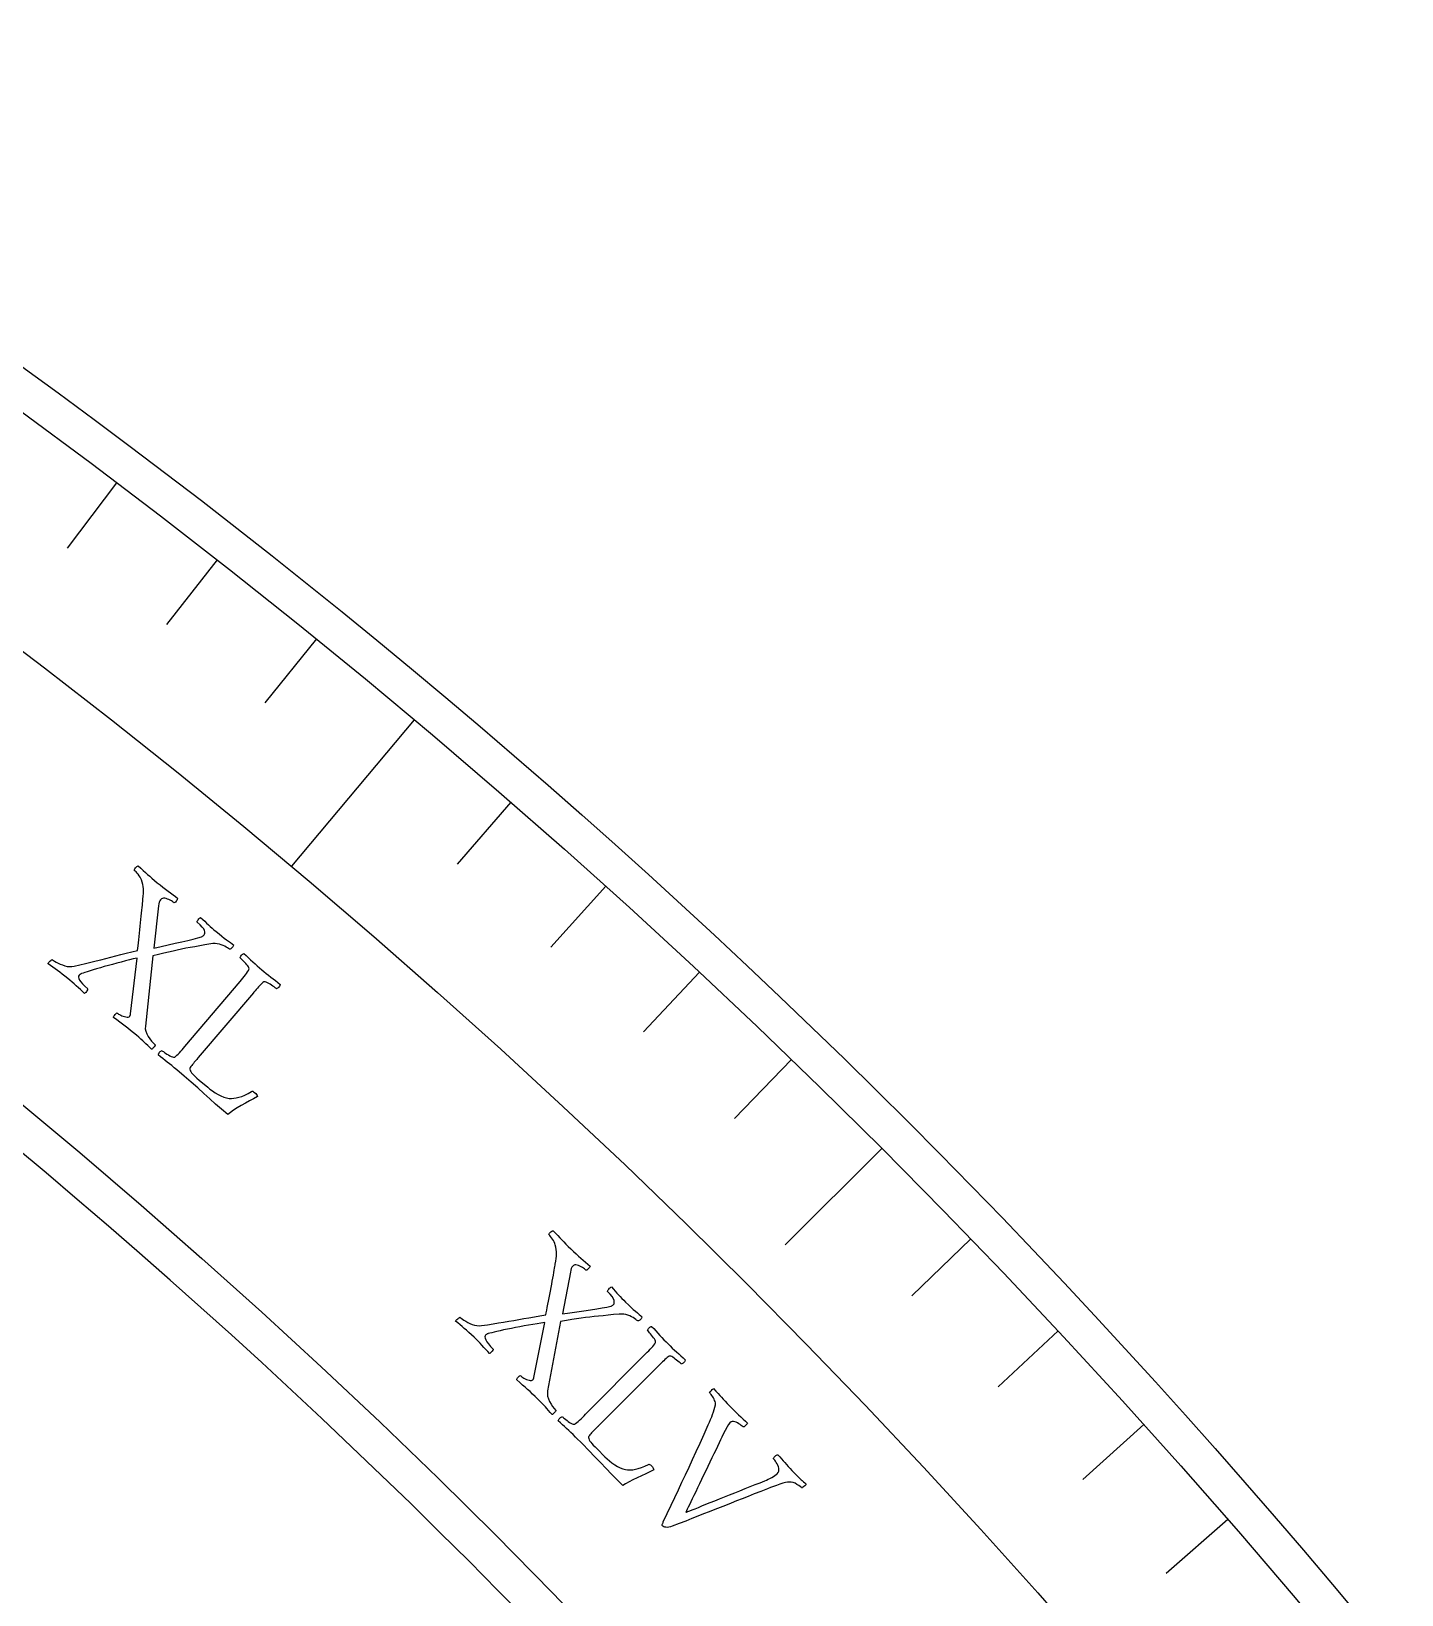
# Model space of a CAD drawing. Header units: millimetres. Extents: x -76 to 76, y -76 to 98.
# Drawn here: x 44.62 to 58.87, y 48.82 to 65.08 of the extents above; entities that cross this region are included whole.
import ezdxf

# ---------------------------------------------------------------- set-up
doc = ezdxf.new("R2010")
doc.units = ezdxf.units.MM
for name, color, linetype in [('CUT_INNER', 6, 'Continuous'), ('CUT_OUTER', 1, 'Continuous'), ('ENGRAVE', 7, 'Continuous'), ('ENGRAVE_FINE', 8, 'Continuous'), ('TEXT', 5, 'Continuous')]:
    doc.layers.add(name, color=color, linetype=linetype)

msp = doc.modelspace()

# ---------------------------------------------------------------- linework, layer by layer
at = {"layer": 'CUT_INNER'}
msp.add_lwpolyline([(49.7719, 48.5651), (49.473, 48.8696), (49.1722, 49.1722), (48.8696, 49.473), (48.5651, 49.7719), (48.2588, 50.069), (47.9506, 50.3641), (47.6407, 50.6574), (47.329, 50.9488), (47.0155, 51.2382), (46.7002, 51.5257), (46.3832, 51.8113), (46.0644, 52.0949), (45.7439, 52.3766), (45.4216, 52.6563), (45.0977, 52.934), (44.772, 53.2097), (44.4447, 53.4834)], dxfattribs=at)
at = {"layer": 'CUT_OUTER'}
msp.add_lwpolyline([(44.5206, 61.5947), (44.8977, 61.3204), (45.2731, 61.0438), (45.6469, 60.7648), (46.0188, 60.4836), (46.3891, 60.2001), (46.7576, 59.9143), (47.1243, 59.6263), (47.4893, 59.336), (47.8525, 59.0435), (48.2139, 58.7488), (48.5735, 58.4519), (48.9312, 58.1527), (49.2871, 57.8514), (49.6411, 57.5479), (49.9933, 57.2422), (50.3436, 56.9344), (50.692, 56.6244), (51.0385, 56.3123), (51.383, 55.9981), (51.7257, 55.6817), (52.0664, 55.3633), (52.4051, 55.0428), (52.7418, 54.7202), (53.0766, 54.3955), (53.4094, 54.0688), (53.7401, 53.7401), (54.0688, 53.4094), (54.3955, 53.0766), (54.7202, 52.7418), (55.0428, 52.4051), (55.3633, 52.0664), (55.6817, 51.7257), (55.9981, 51.383), (56.3123, 51.0385), (56.6244, 50.692), (56.9344, 50.3436), (57.2422, 49.9933), (57.5479, 49.6411), (57.8514, 49.2871), (58.1527, 48.9312), (58.4519, 48.5735)], dxfattribs=at)
at = {"layer": 'ENGRAVE'}
for points in [[(48.6027, 57.9225), (47.3238, 56.3983)], [(53.466, 53.466), (52.4611, 52.4611)]]:
    msp.add_lwpolyline(points, dxfattribs=at)
for radius in [75.6124, 73.6227, 69.9276]:
    msp.add_circle((0, 0), radius, dxfattribs=at)
at = {"layer": 'ENGRAVE_FINE'}
for points in [[(45.5047, 60.3867), (44.9915, 59.7057)], [(46.5516, 59.5834), (46.0267, 58.9114)], [(47.5844, 58.7619), (47.0478, 58.0992)], [(49.6062, 57.0654), (49.0468, 56.4218)], [(50.5946, 56.191), (50.024, 55.5573)], [(51.5675, 55.2994), (50.986, 54.6758)], [(52.5248, 54.391), (51.9324, 53.7776)], [(54.391, 52.5248), (53.7776, 51.9324)], [(55.2994, 51.5675), (54.6758, 50.986)], [(56.191, 50.5946), (55.5573, 50.024)], [(57.0654, 49.6062), (56.4218, 49.0468)]]:
    msp.add_lwpolyline(points, dxfattribs=at)
at = {"layer": 'TEXT'}
for points in [[(45.9294, 56.2279), (45.9589, 56.2041), (45.9875, 56.1815), (46.015, 56.1603), (46.0415, 56.1403), (46.0673, 56.1211), (46.0929, 56.1019), (46.1181, 56.0828), (46.1431, 56.0638), (46.1411, 56.0585), (46.1375, 56.0519), (46.132, 56.044), (46.1248, 56.0348), (46.1173, 56.0265), (46.111, 56.0214), (46.1058, 56.0194), (46.1019, 56.0205), (46.0952, 56.0257), (46.0865, 56.0315), (46.076, 56.038), (46.0636, 56.0452), (46.0502, 56.0521), (46.0365, 56.0578), (46.0225, 56.0624), (46.0082, 56.0659), (45.9946, 56.067), (45.9823, 56.0648), (45.9715, 56.0592), (45.962, 56.0502), (45.9552, 56.0394), (45.9498, 56.0252), (45.9457, 56.0074), (45.9428, 55.9862), (45.8947, 55.5467), (45.97, 55.5647), (46.0432, 55.5818), (46.1145, 55.5981), (46.1838, 55.6137), (46.2479, 55.6283), (46.3036, 55.6419), (46.3508, 55.6546), (46.3896, 55.6664), (46.3953, 55.6686), (46.4004, 55.6713), (46.405, 55.6743), (46.409, 55.6779), (46.4125, 55.6812), (46.4151, 55.6839), (46.417, 55.6858), (46.418, 55.687), (46.4217, 55.6939), (46.4233, 55.7034), (46.4227, 55.7153), (46.42, 55.7296), (46.4124, 55.7468), (46.3973, 55.7672), (46.3747, 55.7907), (46.3445, 55.8173), (46.3438, 55.821), (46.3455, 55.8265), (46.3494, 55.8336), (46.3557, 55.8425), (46.3628, 55.8514), (46.3693, 55.8585), (46.3752, 55.8639), (46.3805, 55.8675), (46.4026, 55.8465), (46.4234, 55.8267), (46.4429, 55.8081), (46.4611, 55.7908), (46.4793, 55.7738), (46.4987, 55.7564), (46.5192, 55.7385), (46.5409, 55.72), (46.5713, 55.695), (46.5995, 55.6725), (46.6255, 55.6524), (46.6494, 55.6348), (46.6712, 55.6191), (46.691, 55.6048), (46.7087, 55.5918), (46.7245, 55.5801), (46.7227, 55.575), (46.7196, 55.5689), (46.7152, 55.5619), (46.7094, 55.5539), (46.7029, 55.5464), (46.696, 55.5409), (46.6889, 55.5373), (46.6815, 55.5357), (46.6768, 55.5392), (46.6693, 55.5442), (46.659, 55.5507), (46.6459, 55.5587), (46.6306, 55.567), (46.6137, 55.5746), (46.5951, 55.5816), (46.5749, 55.5878), (46.5534, 55.5925), (46.5313, 55.5948), (46.5084, 55.5948), (46.4848, 55.5925), (46.4256, 55.5817), (46.3705, 55.5716), (46.3193, 55.5624), (46.2722, 55.5539), (46.2272, 55.5456), (46.1823, 55.5368), (46.1376, 55.5275), (46.093, 55.5177), (46.0465, 55.5072), (45.9959, 55.4954), (45.9413, 55.4825), (45.8827, 55.4684), (45.8051, 54.7367), (45.8047, 54.71), (45.8094, 54.6832), (45.8191, 54.6563), (45.8339, 54.6293), (45.8515, 54.6036), (45.8697, 54.5806), (45.8883, 54.5602), (45.9075, 54.5425), (45.9062, 54.5368), (45.903, 54.5303), (45.8979, 54.5229), (45.891, 54.5147), (45.8838, 54.5071), (45.878, 54.5014), (45.8736, 54.4975), (45.8707, 54.4956), (45.8494, 54.5163), (45.8296, 54.5354), (45.8114, 54.5531), (45.7946, 54.5693), (45.7776, 54.5854), (45.7585, 54.6027), (45.7373, 54.6213), (45.714, 54.641), (45.6817, 54.6678), (45.6513, 54.6924), (45.6227, 54.715), (45.596, 54.7354), (45.5691, 54.7557), (45.5399, 54.7776), (45.5086, 54.8011), (45.475, 54.8263), (45.4755, 54.8328), (45.4782, 54.8402), (45.4831, 54.8486), (45.4902, 54.8579), (45.4977, 54.8661), (45.504, 54.8713), (45.5091, 54.8733), (45.513, 54.8721), (45.5189, 54.8677), (45.5268, 54.8627), (45.5368, 54.857), (45.5488, 54.8507), (45.562, 54.8445), (45.5754, 54.8393), (45.5892, 54.835), (45.6032, 54.8317), (45.6164, 54.8302), (45.6275, 54.8312), (45.6367, 54.8347), (45.6438, 54.8408), (45.6451, 54.8427), (45.6464, 54.8452), (45.6477, 54.8482), (45.6488, 54.8518), (45.6498, 54.8556), (45.6504, 54.8591), (45.6507, 54.8625), (45.6506, 54.8656), (45.7186, 55.444), (45.68, 55.4348), (45.6396, 55.4248), (45.5974, 55.414), (45.5534, 55.4025), (45.5087, 55.3906), (45.4647, 55.3788), (45.4212, 55.3669), (45.3783, 55.3551), (45.3371, 55.3436), (45.2986, 55.3324), (45.263, 55.3218), (45.2302, 55.3116), (45.2012, 55.3023), (45.1772, 55.2945), (45.1581, 55.2881), (45.144, 55.2832), (45.1416, 55.2821), (45.1386, 55.2807), (45.1351, 55.2791), (45.131, 55.2773), (45.1268, 55.2751), (45.1228, 55.2723), (45.1191, 55.269), (45.1156, 55.2651), (45.1115, 55.2565), (45.111, 55.2453), (45.1143, 55.2315), (45.1213, 55.2152), (45.1333, 55.1964), (45.1514, 55.1752), (45.1757, 55.1514), (45.2062, 55.1252), (45.2051, 55.1194), (45.2023, 55.1125), (45.1978, 55.1047), (45.1917, 55.0958), (45.1852, 55.0876), (45.1797, 55.0816), (45.1752, 55.0779), (45.1717, 55.0765), (45.1508, 55.0962), (45.1297, 55.1161), (45.1082, 55.1359), (45.0865, 55.1559), (45.0645, 55.1756), (45.0425, 55.1948), (45.0205, 55.2136), (44.9984, 55.2318), (44.9683, 55.2561), (44.9401, 55.2783), (44.914, 55.2982), (44.8898, 55.3161), (44.8664, 55.3329), (44.8425, 55.35), (44.818, 55.3673), (44.7931, 55.3848), (44.7956, 55.3905), (44.7998, 55.3968), (44.8056, 55.4037), (44.813, 55.4111), (44.8205, 55.4179), (44.8265, 55.4231), (44.8309, 55.4266), (44.8338, 55.4284), (44.8391, 55.4247), (44.8484, 55.419), (44.8616, 55.4113), (44.8788, 55.4016), (44.8988, 55.3912), (44.9204, 55.3815), (44.9437, 55.3726), (44.9685, 55.3644), (44.9937, 55.3582), (45.0181, 55.3553), (45.0415, 55.3557), (45.064, 55.3593), (45.1252, 55.3739), (45.1837, 55.3879), (45.2394, 55.4015), (45.2924, 55.4145), (45.3439, 55.4273), (45.3955, 55.4403), (45.4471, 55.4534), (45.4986, 55.4667), (45.5513, 55.4803), (45.6063, 55.4942), (45.6635, 55.5085), (45.723, 55.5231), (45.7261, 55.5467), (45.7293, 55.5732), (45.7326, 55.6026), (45.736, 55.6348), (45.7396, 55.6688), (45.7433, 55.7034), (45.7473, 55.7388), (45.7514, 55.7748), (45.7555, 55.8106), (45.7593, 55.8453), (45.7629, 55.8788), (45.7662, 55.9111), (45.7692, 55.9415), (45.7719, 55.9689), (45.7743, 55.9935), (45.7765, 56.0153), (45.7783, 56.033), (45.7795, 56.0457), (45.7803, 56.0533), (45.7806, 56.0559), (45.784, 56.0869), (45.7858, 56.1154), (45.7861, 56.1414), (45.7849, 56.1648), (45.782, 56.1872), (45.7775, 56.2099), (45.7714, 56.2329), (45.7636, 56.2562), (45.7573, 56.2714), (45.7496, 56.2864), (45.7404, 56.3009), (45.7297, 56.3152), (45.7188, 56.3283), (45.7088, 56.3394), (45.6998, 56.3485), (45.6918, 56.3556), (45.6899, 56.3592), (45.6908, 56.3646), (45.6945, 56.3718), (45.7011, 56.3808), (45.7089, 56.3895), (45.7162, 56.396), (45.723, 56.4), (45.7293, 56.4018), (45.7576, 56.3774), (45.7836, 56.3546), (45.8073, 56.3335), (45.8288, 56.3141), (45.8503, 56.2948), (45.8742, 56.274), (45.9006, 56.2517), (45.9294, 56.2279)], [(46.3549, 54.4088), (46.3533, 54.4069), (46.3514, 54.4047), (46.3492, 54.4021), (46.3466, 54.3991), (46.3399, 54.3912), (46.3323, 54.3823), (46.3237, 54.3722), (46.3142, 54.361), (46.3045, 54.3495), (46.2955, 54.3382), (46.2871, 54.3274), (46.2793, 54.3168), (46.2729, 54.3072), (46.2686, 54.2994), (46.2664, 54.2932), (46.2664, 54.2886), (46.2706, 54.2763), (46.2766, 54.2643), (46.2844, 54.2526), (46.2941, 54.2413), (46.3066, 54.2288), (46.3226, 54.2138), (46.3421, 54.1963), (46.3653, 54.1763), (46.4536, 54.1005), (46.4772, 54.0814), (46.503, 54.0627), (46.531, 54.0442), (46.5613, 54.0261), (46.5919, 54.0102), (46.6212, 53.998), (46.649, 53.9896), (46.6755, 53.9851), (46.6996, 53.9843), (46.7249, 53.986), (46.7514, 53.99), (46.7792, 53.9965), (46.8087, 54.0062), (46.8403, 54.0196), (46.8739, 54.0368), (46.9096, 54.0579), (46.9159, 54.0598), (46.9231, 54.0588), (46.9313, 54.0549), (46.9405, 54.048), (46.9532, 54.0359), (46.9624, 54.0247), (46.9682, 54.0144), (46.9706, 54.005), (46.9308, 53.9823), (46.8896, 53.9591), (46.8471, 53.9354), (46.8032, 53.911), (46.761, 53.8866), (46.7233, 53.8629), (46.6902, 53.8397), (46.6616, 53.8172), (46.5988, 53.872), (46.5364, 53.9269), (46.4746, 53.982), (46.4132, 54.0372), (46.3498, 54.094), (46.282, 54.1538), (46.2098, 54.2165), (46.1331, 54.2821), (46.1063, 54.3046), (46.0806, 54.3256), (46.0561, 54.3451), (46.0327, 54.3631), (46.0098, 54.3806), (45.9868, 54.3988), (45.9636, 54.4176), (45.9402, 54.4371), (45.9407, 54.4433), (45.9431, 54.4499), (45.9475, 54.457), (45.9538, 54.4646), (45.9608, 54.4715), (45.9672, 54.4769), (45.9732, 54.4805), (45.9786, 54.4825), (45.9846, 54.4778), (45.9929, 54.4716), (46.0034, 54.464), (46.0162, 54.455), (46.0303, 54.4456), (46.0444, 54.4371), (46.0587, 54.4293), (46.0731, 54.4222), (46.0862, 54.4168), (46.0969, 54.4139), (46.1049, 54.4135), (46.1104, 54.4156), (46.1222, 54.4236), (46.1344, 54.4336), (46.1471, 54.4457), (46.1603, 54.4597), (46.174, 54.4751), (46.1881, 54.4912), (46.2026, 54.508), (46.2175, 54.5255), (46.7906, 55.2017), (46.8054, 55.2193), (46.8198, 55.2365), (46.8336, 55.2533), (46.8468, 55.2696), (46.8588, 55.2853), (46.8688, 55.3001), (46.8767, 55.314), (46.8827, 55.327), (46.8844, 55.3334), (46.8827, 55.3416), (46.8778, 55.3515), (46.8696, 55.3631), (46.8595, 55.3756), (46.8488, 55.3881), (46.8375, 55.4005), (46.8257, 55.4128), (46.8144, 55.4241), (46.805, 55.4334), (46.7974, 55.4406), (46.7915, 55.4458), (46.7926, 55.4515), (46.7952, 55.4581), (46.7993, 55.4653), (46.805, 55.4734), (46.8114, 55.4809), (46.8177, 55.4864), (46.8238, 55.4898), (46.8299, 55.4913), (46.8538, 55.4697), (46.8774, 55.4481), (46.9006, 55.4266), (46.9236, 55.4052), (46.9464, 55.384), (46.9693, 55.3633), (46.9922, 55.3431), (47.0151, 55.3233), (47.0389, 55.3034), (47.0626, 55.284), (47.0863, 55.2651), (47.1099, 55.2468), (47.1337, 55.2286), (47.1579, 55.2097), (47.1825, 55.1903), (47.2075, 55.1704), (47.2071, 55.1642), (47.2047, 55.1575), (47.2003, 55.1504), (47.1939, 55.1429), (47.1869, 55.136), (47.1803, 55.1308), (47.1743, 55.1271), (47.1689, 55.1252), (47.1628, 55.1301), (47.1544, 55.1365), (47.1438, 55.1443), (47.1308, 55.1535), (47.1167, 55.1632), (47.1028, 55.1722), (47.0891, 55.1805), (47.0755, 55.1882), (47.0629, 55.1942), (47.0523, 55.1975), (47.0436, 55.1981), (47.0369, 55.196), (47.0272, 55.1892), (47.0171, 55.1807), (47.0065, 55.1706), (46.9953, 55.1588), (46.9836, 55.1459), (46.9716, 55.1322), (46.9591, 55.1179), (46.9462, 55.1029), (46.9441, 55.1004), (46.9421, 55.098), (46.94, 55.0956), (46.9379, 55.0932), (46.9359, 55.0907), (46.9338, 55.0883), (46.9317, 55.0859), (46.9297, 55.0835)], [(50.2315, 52.4203), (50.259, 52.3942), (50.2857, 52.3695), (50.3114, 52.3461), (50.3363, 52.3242), (50.3605, 52.3029), (50.3845, 52.2818), (50.4081, 52.2607), (50.4315, 52.2398), (50.4291, 52.2346), (50.4249, 52.2284), (50.4189, 52.2209), (50.4109, 52.2123), (50.4028, 52.2047), (50.3961, 52.2), (50.3909, 52.1985), (50.387, 52.1999), (50.3807, 52.2056), (50.3726, 52.2121), (50.3626, 52.2194), (50.3508, 52.2275), (50.3379, 52.2355), (50.3247, 52.2423), (50.3112, 52.248), (50.2972, 52.2526), (50.2837, 52.2548), (50.2713, 52.2535), (50.26, 52.2488), (50.2499, 52.2406), (50.2423, 52.2304), (50.2358, 52.2166), (50.2302, 52.1992), (50.2257, 52.1783), (50.143, 51.744), (50.2194, 51.7559), (50.2938, 51.7672), (50.3662, 51.7779), (50.4365, 51.7879), (50.5015, 51.7974), (50.5581, 51.8066), (50.6062, 51.8155), (50.6459, 51.8241), (50.6516, 51.8259), (50.6569, 51.8282), (50.6618, 51.8309), (50.6661, 51.8341), (50.6698, 51.8372), (50.6726, 51.8396), (50.6746, 51.8413), (50.6758, 51.8424), (50.68, 51.8491), (50.6823, 51.8583), (50.6827, 51.8703), (50.6811, 51.8848), (50.6749, 51.9025), (50.6615, 51.924), (50.6407, 51.9492), (50.6128, 51.9781), (50.6124, 51.9819), (50.6145, 51.9872), (50.619, 51.9941), (50.6259, 52.0024), (50.6337, 52.0107), (50.6407, 52.0173), (50.6471, 52.0222), (50.6527, 52.0253), (50.673, 52.0027), (50.6921, 51.9813), (50.7101, 51.9613), (50.7269, 51.9425), (50.7437, 51.9242), (50.7617, 51.9052), (50.7807, 51.8857), (50.8009, 51.8657), (50.8292, 51.8384), (50.8555, 51.8137), (50.8799, 51.7916), (50.9023, 51.7721), (50.9228, 51.7548), (50.9414, 51.7389), (50.9581, 51.7246), (50.9728, 51.7117), (50.9707, 51.7067), (50.9671, 51.7009), (50.9621, 51.6942), (50.9558, 51.6867), (50.9486, 51.6798), (50.9414, 51.6748), (50.934, 51.6718), (50.9265, 51.6708), (50.9221, 51.6747), (50.915, 51.6803), (50.9053, 51.6875), (50.8928, 51.6965), (50.8782, 51.706), (50.8619, 51.715), (50.844, 51.7233), (50.8243, 51.7311), (50.8033, 51.7375), (50.7814, 51.7416), (50.7586, 51.7434), (50.7349, 51.7429), (50.675, 51.7369), (50.6192, 51.7312), (50.5675, 51.726), (50.5199, 51.7213), (50.4744, 51.7166), (50.4289, 51.7114), (50.3836, 51.7057), (50.3384, 51.6994), (50.2912, 51.6926), (50.2398, 51.6848), (50.1844, 51.6763), (50.1248, 51.6669), (49.9896, 50.9436), (49.9871, 50.917), (49.9896, 50.8899), (49.9972, 50.8624), (50.0099, 50.8343), (50.0254, 50.8072), (50.0416, 50.7829), (50.0586, 50.7611), (50.0763, 50.7419), (50.0746, 50.7364), (50.0709, 50.7301), (50.0653, 50.7231), (50.0577, 50.7155), (50.0499, 50.7085), (50.0437, 50.7032), (50.0391, 50.6998), (50.036, 50.6981), (50.0164, 50.7203), (49.9982, 50.741), (49.9814, 50.7601), (49.966, 50.7776), (49.9503, 50.795), (49.9326, 50.8137), (49.9129, 50.8339), (49.8913, 50.8554), (49.8612, 50.8846), (49.8328, 50.9116), (49.8061, 50.9364), (49.7811, 50.9589), (49.7558, 50.9812), (49.7285, 51.0053), (49.6991, 51.0313), (49.6676, 51.059), (49.6687, 51.0654), (49.672, 51.0726), (49.6775, 51.0806), (49.6853, 51.0893), (49.6935, 51.0969), (49.7001, 51.1015), (49.7054, 51.1031), (49.7091, 51.1017), (49.7147, 51.0969), (49.7222, 51.0912), (49.7317, 51.0848), (49.7432, 51.0775), (49.7558, 51.0703), (49.7688, 51.064), (49.7822, 51.0587), (49.7959, 51.0543), (49.8089, 51.0517), (49.8201, 51.0518), (49.8295, 51.0546), (49.8371, 51.0601), (49.8386, 51.0619), (49.84, 51.0643), (49.8415, 51.0672), (49.843, 51.0707), (49.8442, 51.0744), (49.8451, 51.0779), (49.8457, 51.0812), (49.8458, 51.0843), (49.9594, 51.6556), (49.9201, 51.6494), (49.8791, 51.6426), (49.8361, 51.6352), (49.7913, 51.6272), (49.7459, 51.6189), (49.701, 51.6106), (49.6568, 51.6022), (49.613, 51.5938), (49.571, 51.5856), (49.5319, 51.5775), (49.4955, 51.5697), (49.462, 51.5621), (49.4323, 51.5552), (49.4078, 51.5493), (49.3883, 51.5444), (49.3738, 51.5406), (49.3713, 51.5397), (49.3682, 51.5386), (49.3646, 51.5373), (49.3604, 51.5358), (49.356, 51.5339), (49.3519, 51.5315), (49.3479, 51.5285), (49.3441, 51.5249), (49.3393, 51.5166), (49.3379, 51.5054), (49.3401, 51.4915), (49.3458, 51.4747), (49.3563, 51.455), (49.3727, 51.4324), (49.395, 51.4068), (49.4233, 51.3782), (49.4218, 51.3725), (49.4184, 51.3659), (49.4134, 51.3584), (49.4065, 51.3501), (49.3994, 51.3424), (49.3934, 51.3369), (49.3887, 51.3335), (49.3851, 51.3324), (49.3659, 51.3537), (49.3463, 51.3752), (49.3265, 51.3967), (49.3064, 51.4183), (49.2861, 51.4397), (49.2657, 51.4606), (49.2452, 51.481), (49.2246, 51.501), (49.1965, 51.5276), (49.1702, 51.5519), (49.1457, 51.5738), (49.123, 51.5935), (49.101, 51.6122), (49.0785, 51.6311), (49.0555, 51.6502), (49.0321, 51.6697), (49.035, 51.6752), (49.0397, 51.6811), (49.046, 51.6875), (49.054, 51.6943), (49.062, 51.7005), (49.0684, 51.7052), (49.0731, 51.7083), (49.0761, 51.7099), (49.0811, 51.7059), (49.0899, 51.6994), (49.1024, 51.6907), (49.1188, 51.6796), (49.1379, 51.6677), (49.1587, 51.6564), (49.1812, 51.6456), (49.2053, 51.6355), (49.23, 51.6273), (49.254, 51.6225), (49.2774, 51.621), (49.3001, 51.6229), (49.3623, 51.6326), (49.4217, 51.6419), (49.4783, 51.651), (49.5321, 51.6598), (49.5845, 51.6685), (49.637, 51.6774), (49.6894, 51.6864), (49.7419, 51.6955), (49.7955, 51.7049), (49.8513, 51.7144), (49.9095, 51.7241), (49.9699, 51.734), (49.9749, 51.7574), (49.9802, 51.7835), (49.9859, 51.8125), (49.9918, 51.8444), (49.998, 51.8779), (50.0045, 51.9122), (50.0112, 51.9471), (50.0182, 51.9827), (50.0251, 52.0181), (50.0317, 52.0523), (50.0379, 52.0855), (50.0437, 52.1174), (50.0491, 52.1474), (50.054, 52.1746), (50.0583, 52.1989), (50.0622, 52.2204), (50.0654, 52.238), (50.0677, 52.2505), (50.069, 52.2581), (50.0695, 52.2606), (50.0753, 52.2912), (50.0794, 52.3195), (50.0818, 52.3454), (50.0824, 52.3689), (50.0813, 52.3914), (50.0786, 52.4143), (50.0743, 52.4378), (50.0684, 52.4616), (50.0634, 52.4773), (50.0569, 52.4928), (50.0488, 52.5081), (50.0393, 52.5231), (50.0294, 52.537), (50.0203, 52.5489), (50.0121, 52.5586), (50.0047, 52.5664), (50.003, 52.5701), (50.0044, 52.5754), (50.0087, 52.5823), (50.016, 52.5908), (50.0244, 52.5989), (50.0322, 52.6047), (50.0393, 52.6082), (50.0457, 52.6095), (50.072, 52.5829), (50.0961, 52.5582), (50.1181, 52.5353), (50.1379, 52.5142), (50.1579, 52.4933), (50.1801, 52.4706), (50.2046, 52.4463), (50.2315, 52.4203)], [(50.5117, 50.5732), (50.51, 50.5715), (50.508, 50.5695), (50.5055, 50.567), (50.5027, 50.5642), (50.4954, 50.5569), (50.4871, 50.5486), (50.4778, 50.5392), (50.4674, 50.5289), (50.4569, 50.5181), (50.447, 50.5076), (50.4377, 50.4974), (50.4291, 50.4875), (50.422, 50.4785), (50.4171, 50.471), (50.4145, 50.465), (50.4141, 50.4605), (50.4172, 50.4478), (50.4223, 50.4354), (50.4292, 50.4231), (50.438, 50.411), (50.4494, 50.3977), (50.4641, 50.3815), (50.4822, 50.3625), (50.5037, 50.3406), (50.5858, 50.2582), (50.6078, 50.2372), (50.6321, 50.2165), (50.6585, 50.1959), (50.6873, 50.1755), (50.7166, 50.1571), (50.7448, 50.1427), (50.7719, 50.1321), (50.7979, 50.1256), (50.8218, 50.1229), (50.8472, 50.1225), (50.874, 50.1244), (50.9022, 50.1287), (50.9323, 50.136), (50.9648, 50.1469), (50.9998, 50.1614), (51.0371, 50.1796), (51.0434, 50.181), (51.0506, 50.1795), (51.0584, 50.1749), (51.067, 50.1673), (51.0787, 50.1542), (51.087, 50.1423), (51.092, 50.1316), (51.0936, 50.122), (51.0521, 50.1026), (51.0093, 50.0827), (50.965, 50.0624), (50.9194, 50.0416), (50.8753, 50.0206), (50.8359, 49.9999), (50.801, 49.9795), (50.7708, 49.9592), (50.7125, 50.0188), (50.6546, 50.0785), (50.5973, 50.1383), (50.5405, 50.1982), (50.4818, 50.2599), (50.419, 50.3248), (50.3519, 50.393), (50.2806, 50.4645), (50.2557, 50.4891), (50.2318, 50.512), (50.2089, 50.5334), (50.187, 50.5532), (50.1655, 50.5725), (50.144, 50.5924), (50.1224, 50.613), (50.1007, 50.6342), (50.1016, 50.6404), (50.1046, 50.6468), (50.1095, 50.6535), (50.1163, 50.6606), (50.1239, 50.667), (50.1307, 50.6717), (50.1369, 50.6749), (50.1425, 50.6765), (50.1481, 50.6713), (50.1559, 50.6644), (50.1658, 50.656), (50.1778, 50.646), (50.1911, 50.6356), (50.2045, 50.626), (50.2181, 50.6171), (50.2319, 50.6089), (50.2446, 50.6025), (50.255, 50.5987), (50.263, 50.5977), (50.2686, 50.5994), (50.281, 50.6064), (50.2939, 50.6154), (50.3076, 50.6264), (50.3218, 50.6394), (50.3367, 50.6537), (50.352, 50.6686), (50.3678, 50.6842), (50.384, 50.7005), (51.0088, 51.3292), (51.025, 51.3456), (51.0406, 51.3616), (51.0557, 51.3772), (51.0702, 51.3925), (51.0834, 51.4072), (51.0945, 51.4212), (51.1036, 51.4344), (51.1105, 51.4468), (51.1127, 51.4531), (51.1117, 51.4614), (51.1076, 51.4716), (51.1004, 51.4839), (51.0912, 51.4971), (51.0816, 51.5104), (51.0713, 51.5237), (51.0605, 51.5369), (51.0502, 51.5491), (51.0415, 51.5591), (51.0345, 51.5669), (51.0291, 51.5725), (51.0306, 51.5781), (51.0336, 51.5844), (51.0383, 51.5914), (51.0446, 51.599), (51.0516, 51.6059), (51.0583, 51.6109), (51.0647, 51.6138), (51.0709, 51.6148), (51.093, 51.5914), (51.1148, 51.568), (51.1363, 51.5447), (51.1575, 51.5215), (51.1785, 51.4986), (51.1997, 51.4762), (51.221, 51.4542), (51.2423, 51.4327), (51.2644, 51.4109), (51.2865, 51.3897), (51.3086, 51.3691), (51.3307, 51.349), (51.3529, 51.3289), (51.3756, 51.3082), (51.3986, 51.2869), (51.422, 51.2651), (51.421, 51.2589), (51.4181, 51.2524), (51.4131, 51.2457), (51.4062, 51.2387), (51.3987, 51.2324), (51.3917, 51.2277), (51.3855, 51.2246), (51.3798, 51.223), (51.3742, 51.2284), (51.3664, 51.2354), (51.3563, 51.2441), (51.3441, 51.2543), (51.3309, 51.2651), (51.3177, 51.2751), (51.3047, 51.2845), (51.2917, 51.2932), (51.2797, 51.3002), (51.2693, 51.3043), (51.2607, 51.3056), (51.2538, 51.3041), (51.2437, 51.298), (51.233, 51.2904), (51.2215, 51.2811), (51.2095, 51.2703), (51.1968, 51.2583), (51.1837, 51.2457), (51.1702, 51.2324), (51.1561, 51.2184), (51.1539, 51.2161), (51.1516, 51.2139), (51.1494, 51.2116), (51.1471, 51.2094), (51.1449, 51.2071), (51.1426, 51.2049), (51.1404, 51.2026), (51.1381, 51.2004)], [(51.8808, 50.7886), (51.9048, 50.7643), (51.9288, 50.7406), (51.9526, 50.7176), (51.9764, 50.6953), (52, 50.6733), (52.0232, 50.6514), (52.0462, 50.6296), (52.0689, 50.6079), (52.0664, 50.6029), (52.062, 50.5971), (52.0557, 50.5903), (52.0475, 50.5826), (52.0391, 50.5757), (52.0323, 50.5712), (52.027, 50.5691), (52.0232, 50.5695), (52.019, 50.5734), (52.0123, 50.5788), (52.0032, 50.5858), (51.9916, 50.5943), (51.9786, 50.6032), (51.9651, 50.6109), (51.9511, 50.6177), (51.9366, 50.6234), (51.9224, 50.6266), (51.9092, 50.626), (51.8971, 50.6214), (51.8859, 50.613), (51.8722, 50.5962), (51.8554, 50.5697), (51.8355, 50.5334), (51.8125, 50.4874), (51.8008, 50.463), (51.7875, 50.435), (51.7724, 50.4031), (51.7555, 50.3676), (51.7373, 50.3292), (51.7182, 50.289), (51.698, 50.247), (51.6769, 50.203), (51.6553, 50.1581), (51.6338, 50.1132), (51.6123, 50.0681), (51.591, 50.023), (51.57, 49.9787), (51.5499, 49.9364), (51.5304, 49.8959), (51.5118, 49.8573), (51.4943, 49.8214), (51.4785, 49.7889), (51.4644, 49.7599), (51.4519, 49.7343), (51.4415, 49.7131), (51.4339, 49.6974), (51.429, 49.6871), (51.4269, 49.6821), (51.4344, 49.6848), (51.4479, 49.6898), (51.4673, 49.6974), (51.4927, 49.7073), (51.523, 49.7193), (51.557, 49.7328), (51.5949, 49.748), (51.6365, 49.7648), (51.6812, 49.7829), (51.7282, 49.8018), (51.7775, 49.8216), (51.8291, 49.8422), (51.882, 49.8634), (51.9353, 49.8847), (51.989, 49.9062), (52.0431, 49.9278), (52.0966, 49.9491), (52.1485, 49.9699), (52.1988, 49.9899), (52.2475, 50.0094), (52.2657, 50.0168), (52.284, 50.025), (52.3023, 50.034), (52.3206, 50.0437), (52.3379, 50.0537), (52.353, 50.0635), (52.3661, 50.0733), (52.3772, 50.0829), (52.3874, 50.0952), (52.3937, 50.1087), (52.3958, 50.1234), (52.394, 50.1392), (52.3894, 50.1553), (52.3835, 50.1708), (52.3763, 50.1859), (52.3677, 50.2004), (52.359, 50.2135), (52.3516, 50.2241), (52.3453, 50.2324), (52.3402, 50.2382), (52.3401, 50.2433), (52.3425, 50.2493), (52.3474, 50.2563), (52.355, 50.2643), (52.3634, 50.2717), (52.3712, 50.2769), (52.3783, 50.28), (52.3847, 50.2809), (52.4038, 50.2594), (52.4221, 50.2384), (52.4399, 50.2179), (52.4569, 50.1979), (52.474, 50.178), (52.492, 50.1577), (52.5108, 50.1371), (52.5305, 50.1163), (52.5468, 50.0993), (52.5614, 50.0843), (52.5743, 50.0712), (52.5855, 50.0601), (52.5959, 50.05), (52.6063, 50.0401), (52.6168, 50.0304), (52.6272, 50.0209), (52.6382, 50.0109), (52.6502, 49.9997), (52.6634, 49.9874), (52.6777, 49.9738), (52.6751, 49.9689), (52.6703, 49.9631), (52.6635, 49.9564), (52.6545, 49.9489), (52.6456, 49.9421), (52.6388, 49.9376), (52.6341, 49.9356), (52.6316, 49.936), (52.6252, 49.9417), (52.615, 49.9496), (52.601, 49.9595), (52.5831, 49.9716), (52.5632, 49.983), (52.5428, 49.9908), (52.5222, 49.9952), (52.5012, 49.9961), (52.4843, 49.9944), (52.4625, 49.9901), (52.4357, 49.983), (52.404, 49.9733), (52.3703, 49.9621), (52.3378, 49.9506), (52.3065, 49.9389), (52.2762, 49.927), (52.2062, 49.8993), (52.1392, 49.8728), (52.0751, 49.8473), (52.014, 49.8229), (51.9549, 49.7994), (51.8968, 49.7763), (51.8396, 49.7538), (51.7834, 49.7318), (51.7271, 49.7098), (51.6699, 49.6873), (51.6116, 49.6643), (51.5523, 49.6409), (51.4908, 49.6166), (51.4259, 49.5913), (51.3577, 49.5648), (51.2861, 49.5372), (51.2667, 49.5306), (51.2493, 49.5264), (51.234, 49.5247), (51.2206, 49.5255), (51.2089, 49.5282), (51.1984, 49.5323), (51.1892, 49.5378), (51.1813, 49.5447), (51.1798, 49.5475), (51.1797, 49.5513), (51.1811, 49.5561), (51.1838, 49.5619), (51.187, 49.5679), (51.1895, 49.5733), (51.1913, 49.578), (51.1925, 49.5821), (51.2339, 49.67), (51.2739, 49.755), (51.3124, 49.837), (51.3496, 49.9162), (51.3861, 49.9941), (51.4229, 50.0728), (51.4599, 50.1522), (51.4971, 50.2323), (51.5353, 50.3149), (51.575, 50.402), (51.6163, 50.4936), (51.6591, 50.5896), (51.6724, 50.619), (51.6845, 50.6472), (51.6957, 50.6742), (51.7058, 50.6999), (51.7147, 50.725), (51.7224, 50.7497), (51.7289, 50.7743), (51.7341, 50.7985), (51.7353, 50.8088), (51.7345, 50.8201), (51.7316, 50.8323), (51.7267, 50.8455), (51.7204, 50.8589), (51.7137, 50.8716), (51.7065, 50.8837), (51.6988, 50.8951), (51.6913, 50.9053), (51.6846, 50.914), (51.6788, 50.921), (51.6738, 50.9264), (51.6745, 50.9284), (51.6778, 50.9326), (51.6839, 50.9392), (51.6928, 50.9481), (51.7019, 50.9569), (51.7089, 50.9632), (51.7136, 50.967), (51.7162, 50.9682), (51.7401, 50.9424), (51.7616, 50.9187), (51.7808, 50.8972), (51.7978, 50.8777), (51.8149, 50.8583), (51.8344, 50.837), (51.8564, 50.8138), (51.8808, 50.7886)]]:
    msp.add_lwpolyline(points, close=True, dxfattribs=at)

doc.saveas('drawing.dxf')
